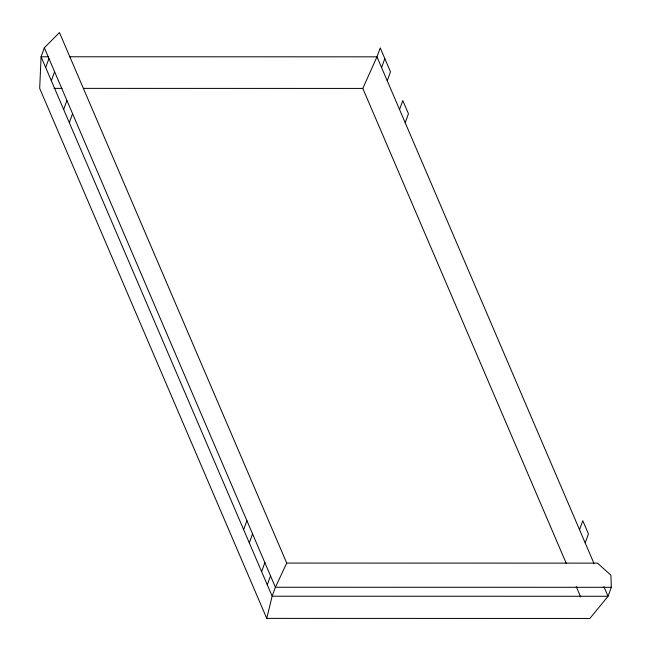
<?xml version="1.0" encoding="UTF-8"?>
<svg xmlns="http://www.w3.org/2000/svg" width="651" height="651" viewBox="0 0 651 651"><rect width="100%" height="100%" fill="white"/><g stroke="black" fill="none" stroke-linecap="round" stroke-linejoin="round"><path stroke-width="0.98" d="M266.739 618.393L272.159 596.21L275.414 587.251L286.725 563.074L59.461 32.55L44.341 47.808L41.078 56.775L39.687 88.373L266.739 618.393L589.863 618.45L608.05 596.275L611.313 587.308L610.923 575.224L597.504 563.131L286.725 563.074M45.676 67.509L48.939 58.549M51.331 80.724L54.594 71.765M63.643 109.466L66.907 100.498M69.307 122.673L72.57 113.713M381.567 67.574L384.831 58.606M387.231 80.781L390.486 71.822L380.233 47.873L376.97 56.832L362.81 88.43L566.232 563.294M243.645 529.645L246.908 520.686M399.535 109.523L402.798 100.563L408.462 113.77L405.199 122.738M249.3 542.861L252.564 533.901M261.612 571.602L264.876 562.643M267.276 584.818L270.539 575.85M579.536 529.711L582.8 520.743L588.455 533.958L585.192 542.926M48.198 56.775L41.078 56.775L272.159 596.21L608.05 596.275L603.916 586.632M69.551 56.775L376.97 56.832L593.932 563.318M53.919 88.373L62.048 88.373M83.385 88.381L362.81 88.43M611.313 587.308L275.414 587.251L44.341 47.808M576.249 586.665L580.651 596.951"/></g></svg>
